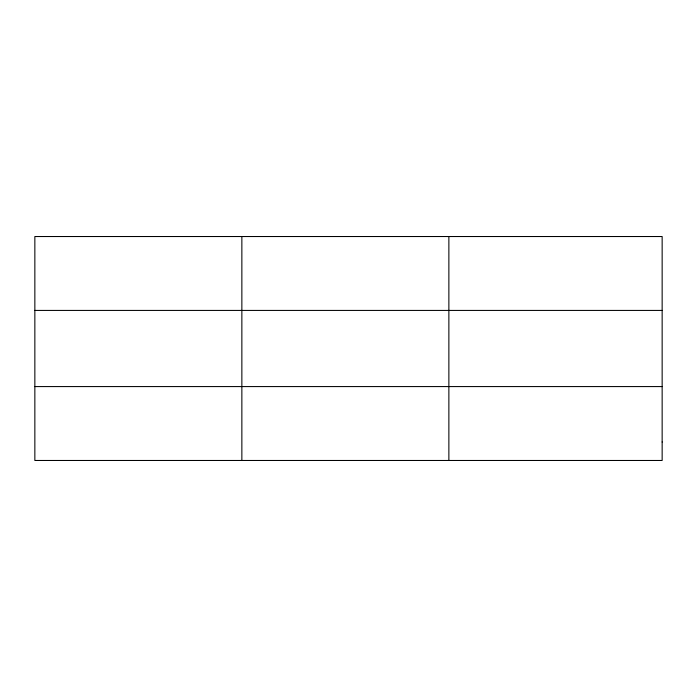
<?xml version="1.0" encoding="UTF-8"?>
<svg xmlns="http://www.w3.org/2000/svg" width="697" height="697" viewBox="0 0 697 697"><rect width="100%" height="100%" fill="white"/><g stroke="black" fill="none" stroke-linecap="round" stroke-linejoin="round"><path stroke-width="1.05" d="M241.859 236.527L241.859 460.473M448.868 236.527L448.868 460.473M34.85 310.426L662.15 310.426M34.85 386.574L662.15 386.574M662.15 442.003L662.15 460.473L34.85 460.473L34.85 236.527L662.15 236.527L662.15 442.003"/></g></svg>
